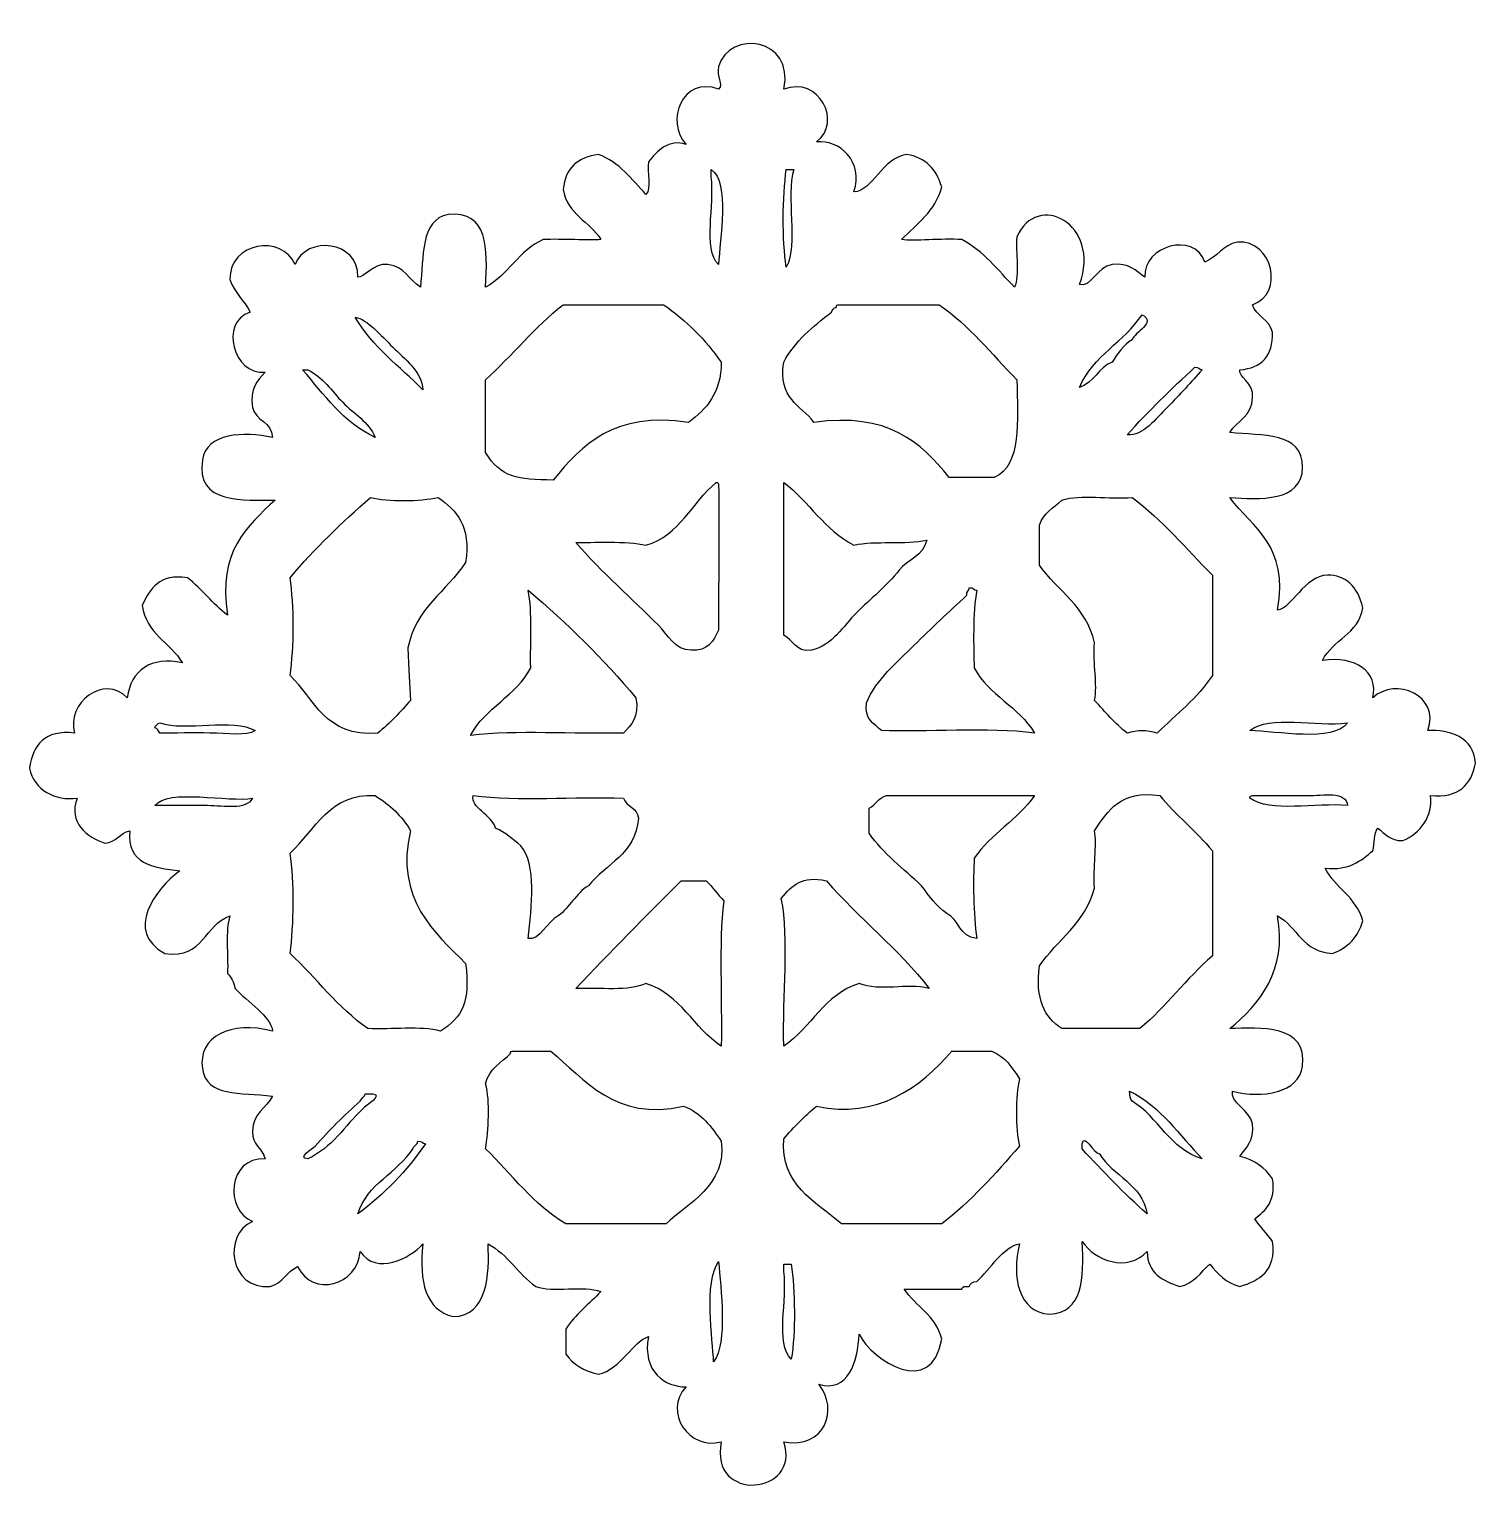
# Model space of a CAD drawing. Header units: centimetres. Extents: x -162 to 48, y -78 to 11.
# Drawn here: x 25.84 to 32.61, y -3.38 to 3.53 of the extents above; entities that cross this region are included whole.
import ezdxf

# ---------------------------------------------------------------- set-up
doc = ezdxf.new("R2010")
doc.units = ezdxf.units.CM
doc.header["$MEASUREMENT"] = 0
doc.layers.add('layer 1', color=7, linetype='Continuous')

msp = doc.modelspace()

# ---------------------------------------------------------------- linework, layer by layer
at = {"layer": 'layer 1', "color": 140}
for points, knots in [([(29.37097, 3.25155), (29.53644, 3.31563), (29.64742, 3.09568), (29.52359, 3.00461), (29.52359, 3.00461), (29.63211, 3.01628), (29.74699, 2.91263), (29.69983, 2.76986), (29.69983, 2.76986), (29.78863, 2.77628), (29.83092, 2.92729), (29.94651, 2.94603), (29.94651, 2.94603), (30.03713, 2.93092), (30.08656, 2.87488), (30.11082, 2.79341), (30.11082, 2.79341), (30.08195, 2.67743), (29.99386, 2.62067), (29.9229, 2.54672), (29.9229, 2.54672), (29.98128, 2.53803), (30.11082, 2.5525), (30.20487, 2.54672), (30.20487, 2.54672), (30.30716, 2.4923), (30.37508, 2.4037), (30.45155, 2.32339), (30.45155, 2.32339), (30.47873, 2.37853), (30.45564, 2.48406), (30.46316, 2.5584), (30.46316, 2.5584), (30.55585, 2.77511), (30.86156, 2.6232), (30.75681, 2.33533), (30.75681, 2.33533), (30.81058, 2.32041), (30.84055, 2.4216), (30.90963, 2.42912), (30.90963, 2.42912), (30.98993, 2.43918), (31.02087, 2.39961), (31.06225, 2.37055), (31.06225, 2.37055), (31.05583, 2.51676), (31.29317, 2.5859), (31.34416, 2.44106), (31.34416, 2.44106), (31.40435, 2.46324), (31.4277, 2.52182), (31.49679, 2.53505), (31.49679, 2.53505), (31.66498, 2.54536), (31.71784, 2.28999), (31.56729, 2.24127), (31.56729, 2.24127), (31.58539, 2.18497), (31.64805, 2.1733), (31.66135, 2.11219), (31.66135, 2.11219), (31.66453, 1.99939), (31.61056, 1.9438), (31.50846, 1.93602), (31.50846, 1.93602), (31.49588, 1.90696), (31.57761, 1.87213), (31.56729, 1.80674), (31.56729, 1.80674), (31.56801, 1.71632), (31.49406, 1.69985), (31.46156, 1.64218), (31.46156, 1.64218), (31.61283, 1.62499), (31.80392, 1.64789), (31.80204, 1.47788), (31.80204, 1.47788), (31.8023, 1.31656), (31.59707, 1.32687), (31.46156, 1.33693), (31.46156, 1.33693), (31.56891, 1.1939), (31.73957, 1.11379), (31.6847, 0.80834), (31.6847, 0.80834), (31.75151, 0.81567), (31.80846, 0.96966), (31.9197, 0.97284), (31.9197, 0.97284), (31.99793, 0.97492), (32.06364, 0.9216), (32.08401, 0.82021), (32.08401, 0.82021), (32.065, 0.69437), (31.94325, 0.67128), (31.89609, 0.57334), (31.89609, 0.57334), (32.05015, 0.59552), (32.16042, 0.52021), (32.1311, 0.39736), (32.1311, 0.39736), (32.23981, 0.49874), (32.44803, 0.40813), (32.38946, 0.24473), (32.38946, 0.24473), (32.48967, 0.24882), (32.605, 0.21431), (32.61279, 0.09184), (32.61279, 0.09184), (32.59359, -0.01045), (32.53456, -0.07291), (32.40113, -0.06078), (32.40113, -0.06078), (32.41553, -0.15665), (32.35449, -0.23858), (32.27212, -0.27198), (32.27212, -0.27198), (32.21075, -0.27471), (32.18974, -0.23722), (32.15471, -0.21341), (32.15471, -0.21341), (32.1348, -0.23676), (32.14167, -0.28684), (32.1311, -0.31914), (32.1311, -0.31914), (32.07687, -0.36669), (32.02063, -0.41222), (31.90777, -0.40152), (31.90777, -0.40152), (31.95538, -0.4946), (32.05469, -0.5365), (32.08401, -0.64794), (32.08401, -0.64794), (32.06409, -0.72597), (32.01376, -0.77358), (31.94325, -0.80083), (31.94325, -0.80083), (31.80301, -0.79596), (31.7783, -0.67583), (31.6847, -0.62459), (31.6847, -0.62459), (31.7325, -0.87834), (31.59707, -1.04381), (31.46156, -1.15317), (31.46156, -1.15317), (31.59908, -1.14837), (31.82863, -1.13326), (31.80204, -1.32915), (31.80204, -1.32915), (31.78511, -1.45544), (31.61464, -1.48295), (31.4735, -1.44675), (31.4735, -1.44675), (31.4602, -1.49852), (31.55542, -1.53419), (31.56729, -1.59938), (31.56729, -1.59938), (31.57715, -1.67994), (31.53778, -1.71082), (31.50846, -1.75227), (31.50846, -1.75227), (31.5778, -1.7692), (31.62658, -1.80649), (31.66135, -1.85774), (31.66135, -1.85774), (31.67873, -1.96528), (31.62794, -2.00446), (31.57897, -2.04565), (31.57897, -2.04565), (31.60323, -2.08431), (31.63637, -2.11356), (31.66135, -2.15132), (31.66135, -2.15132), (31.68035, -2.29188), (31.59979, -2.33281), (31.50846, -2.36278), (31.50846, -2.36278), (31.44373, -2.34539), (31.4028, -2.3042), (31.36777, -2.25731), (31.36777, -2.25731), (31.32405, -2.29597), (31.29499, -2.34902), (31.22682, -2.36278), (31.22682, -2.36278), (31.14852, -2.33534), (31.07529, -2.30284), (31.07393, -2.19847), (31.07393, -2.19847), (30.98124, -2.29824), (30.82887, -2.24148), (30.76868, -2.15132), (30.76868, -2.15132), (30.77944, -2.32665), (30.77302, -2.48472), (30.61579, -2.49205), (30.61579, -2.49205), (30.47049, -2.48453), (30.43825, -2.31517), (30.4751, -2.16325), (30.4751, -2.16325), (30.40349, -2.17168), (30.33687, -2.28247), (30.27531, -2.33923), (30.27531, -2.33923), (30.2552, -2.33897), (30.24489, -2.34812), (30.24009, -2.36278), (30.24009, -2.36278), (30.22336, -2.36187), (30.20688, -2.36096), (30.20487, -2.37445), (30.20487, -2.37445), (30.20487, -2.37445), (29.93484, -2.37445), (29.93484, -2.37445), (29.93484, -2.37445), (29.98971, -2.45664), (30.08448, -2.49919), (30.11082, -2.60946), (30.11082, -2.60946), (30.06593, -2.88909), (29.78565, -2.71149), (29.72338, -2.58611), (29.72338, -2.58611), (29.71903, -2.71584), (29.67142, -2.86185), (29.53527, -2.82111), (29.53527, -2.82111), (29.62958, -2.93625), (29.56459, -3.12753), (29.37097, -3.09114), (29.37097, -3.09114), (29.45425, -3.34126), (29.02018, -3.38018), (29.07739, -3.09114), (29.07739, -3.09114), (28.92891, -3.13214), (28.80236, -2.95065), (28.91289, -2.83279), (28.91289, -2.83279), (28.81676, -2.83506), (28.70487, -2.76163), (28.73665, -2.59778), (28.73665, -2.59778), (28.66575, -2.61698), (28.60809, -2.75086), (28.5019, -2.77402), (28.5019, -2.77402), (28.43347, -2.76001), (28.38314, -2.72823), (28.34902, -2.68016), (28.34902, -2.68016), (28.34902, -2.68016), (28.34902, -2.56256), (28.34902, -2.56256), (28.34902, -2.56256), (28.39345, -2.49322), (28.45799, -2.44425), (28.51358, -2.38632), (28.51358, -2.38632), (28.43483, -2.35525), (28.28837, -2.39229), (28.20807, -2.36278), (28.20807, -2.36278), (28.12569, -2.30446), (28.07743, -2.21177), (27.985, -2.16325), (27.985, -2.16325), (27.99116, -2.30213), (27.985, -2.5001), (27.82069, -2.50399), (27.82069, -2.50399), (27.69343, -2.47032), (27.65983, -2.34358), (27.67948, -2.16325), (27.67948, -2.16325), (27.61818, -2.23078), (27.46212, -2.31218), (27.3859, -2.19847), (27.3859, -2.19847), (27.37261, -2.35778), (27.16212, -2.41564), (27.09232, -2.26898), (27.09232, -2.26898), (27.04056, -2.29188), (27.02227, -2.34766), (26.96305, -2.36278), (26.96305, -2.36278), (26.77332, -2.37951), (26.73855, -2.11836), (26.88112, -2.05752), (26.88112, -2.05752), (26.75042, -2.00673), (26.76236, -1.75545), (26.9397, -1.76394), (26.9397, -1.76394), (26.92822, -1.7127), (26.87788, -1.70012), (26.88112, -1.63467), (26.88112, -1.63467), (26.88203, -1.54976), (26.9445, -1.52621), (26.97492, -1.4701), (26.97492, -1.4701), (26.82112, -1.45064), (26.66603, -1.47516), (26.64612, -1.34109), (26.64612, -1.34109), (26.62367, -1.19002), (26.77948, -1.11432), (26.97492, -1.16485), (26.97492, -1.16485), (26.96642, -1.0935), (26.8557, -1.02688), (26.79874, -0.96533), (26.79874, -0.96533), (26.79343, -0.9351), (26.78227, -0.9111), (26.76346, -0.89462), (26.76346, -0.89462), (26.76826, -0.80563), (26.75178, -0.69529), (26.77513, -0.62459), (26.77513, -0.62459), (26.65364, -0.66351), (26.65708, -0.82736), (26.46988, -0.80083), (26.46988, -0.80083), (26.27697, -0.69691), (26.42661, -0.49849), (26.54039, -0.41313), (26.54039, -0.41313), (26.41474, -0.39782), (26.2891, -0.38225), (26.30538, -0.22528), (26.30538, -0.22528), (26.25732, -0.23579), (26.24337, -0.28068), (26.18798, -0.28385), (26.18798, -0.28385), (26.10696, -0.25551), (26.01498, -0.18798), (26.0587, -0.07246), (26.0587, -0.07246), (25.9566, -0.08686), (25.85574, -0.03445), (25.83556, 0.06856), (25.83556, 0.06856), (25.85204, 0.17721), (25.90607, 0.24836), (26.04702, 0.2328), (26.04702, 0.2328), (26.00558, 0.37083), (26.18499, 0.5134), (26.29371, 0.39736), (26.29371, 0.39736), (26.31018, 0.52709), (26.40605, 0.59416), (26.55206, 0.56166), (26.55206, 0.56166), (26.49621, 0.6587), (26.38179, 0.69665), (26.36415, 0.83189), (26.36415, 0.83189), (26.4008, 0.90856), (26.44264, 0.98043), (26.57561, 0.96116), (26.57561, 0.96116), (26.64404, 0.90856), (26.69438, 0.8374), (26.76346, 0.78499), (26.76346, 0.78499), (26.71546, 1.08752), (26.8566, 1.20052), (26.98659, 1.32525), (26.98659, 1.32525), (26.847, 1.32506), (26.61083, 1.30216), (26.64612, 1.5131), (26.64612, 1.5131), (26.66233, 1.6381), (26.84039, 1.64906), (26.97492, 1.61864), (26.97492, 1.61864), (26.97103, 1.69323), (26.89507, 1.6955), (26.88112, 1.75978), (26.88112, 1.75978), (26.86666, 1.84813), (26.90422, 1.88523), (26.9397, 1.92434), (26.9397, 1.92434), (26.78979, 1.91286), (26.72551, 2.15799), (26.86919, 2.20599), (26.86919, 2.20599), (26.84311, 2.2621), (26.79459, 2.29596), (26.77513, 2.35887), (26.77513, 2.35887), (26.76897, 2.53395), (27.02136, 2.57332), (27.08065, 2.42912), (27.08065, 2.42912), (27.13118, 2.56735), (27.38019, 2.54192), (27.37423, 2.37055), (27.37423, 2.37055), (27.40238, 2.36231), (27.44564, 2.43963), (27.51518, 2.42912), (27.51518, 2.42912), (27.59503, 2.42296), (27.61312, 2.35479), (27.66781, 2.32339), (27.66781, 2.32339), (27.68363, 2.46435), (27.66664, 2.63779), (27.79708, 2.66413), (27.79708, 2.66413), (27.98681, 2.68177), (27.98266, 2.50508), (27.97332, 2.32339), (27.97332, 2.32339), (28.08061, 2.3806), (28.12848, 2.4971), (28.24329, 2.54672), (28.24329, 2.54672), (28.33163, 2.55062), (28.46188, 2.54128), (28.51358, 2.54672), (28.51358, 2.54672), (28.46188, 2.63235), (28.35635, 2.66348), (28.33734, 2.78153), (28.33734, 2.78153), (28.34448, 2.88402), (28.40759, 2.93072), (28.5019, 2.94603), (28.5019, 2.94603), (28.60141, 2.90874), (28.65862, 2.82869), (28.72498, 2.75792), (28.72498, 2.75792), (28.75176, 2.78588), (28.72913, 2.86346), (28.73665, 2.91081), (28.73665, 2.91081), (28.77602, 2.96024), (28.83142, 3.02017), (28.91289, 2.99299), (28.91289, 2.99299), (28.81241, 3.10074), (28.89615, 3.31583), (29.06552, 3.25155), (29.06552, 3.25155), (29.09023, 3.27762), (29.05313, 3.30804), (29.06552, 3.35728), (29.06552, 3.35728), (29.11605, 3.53163), (29.42247, 3.49596), (29.37097, 3.25155)], [0, 0, 0, 0, 0.008547, 0.008547, 0.008547, 0.008547, 0.017094, 0.017094, 0.017094, 0.017094, 0.025641, 0.025641, 0.025641, 0.025641, 0.034188, 0.034188, 0.034188, 0.034188, 0.042735, 0.042735, 0.042735, 0.042735, 0.0512821, 0.0512821, 0.0512821, 0.0512821, 0.0598291, 0.0598291, 0.0598291, 0.0598291, 0.0683761, 0.0683761, 0.0683761, 0.0683761, 0.0769231, 0.0769231, 0.0769231, 0.0769231, 0.0854701, 0.0854701, 0.0854701, 0.0854701, 0.0940171, 0.0940171, 0.0940171, 0.0940171, 0.1025641, 0.1025641, 0.1025641, 0.1025641, 0.1111111, 0.1111111, 0.1111111, 0.1111111, 0.1196581, 0.1196581, 0.1196581, 0.1196581, 0.1282051, 0.1282051, 0.1282051, 0.1282051, 0.1367521, 0.1367521, 0.1367521, 0.1367521, 0.1452991, 0.1452991, 0.1452991, 0.1452991, 0.1538462, 0.1538462, 0.1538462, 0.1538462, 0.1623932, 0.1623932, 0.1623932, 0.1623932, 0.1709402, 0.1709402, 0.1709402, 0.1709402, 0.1794872, 0.1794872, 0.1794872, 0.1794872, 0.1880342, 0.1880342, 0.1880342, 0.1880342, 0.1965812, 0.1965812, 0.1965812, 0.1965812, 0.2051282, 0.2051282, 0.2051282, 0.2051282, 0.2136752, 0.2136752, 0.2136752, 0.2136752, 0.2222222, 0.2222222, 0.2222222, 0.2222222, 0.2307692, 0.2307692, 0.2307692, 0.2307692, 0.2393162, 0.2393162, 0.2393162, 0.2393162, 0.2478632, 0.2478632, 0.2478632, 0.2478632, 0.2564103, 0.2564103, 0.2564103, 0.2564103, 0.2649573, 0.2649573, 0.2649573, 0.2649573, 0.2735043, 0.2735043, 0.2735043, 0.2735043, 0.2820513, 0.2820513, 0.2820513, 0.2820513, 0.2905983, 0.2905983, 0.2905983, 0.2905983, 0.2991453, 0.2991453, 0.2991453, 0.2991453, 0.3076923, 0.3076923, 0.3076923, 0.3076923, 0.3162393, 0.3162393, 0.3162393, 0.3162393, 0.3247863, 0.3247863, 0.3247863, 0.3247863, 0.3333333, 0.3333333, 0.3333333, 0.3333333, 0.3418803, 0.3418803, 0.3418803, 0.3418803, 0.3504274, 0.3504274, 0.3504274, 0.3504274, 0.3589744, 0.3589744, 0.3589744, 0.3589744, 0.3675214, 0.3675214, 0.3675214, 0.3675214, 0.3760684, 0.3760684, 0.3760684, 0.3760684, 0.3846154, 0.3846154, 0.3846154, 0.3846154, 0.3931624, 0.3931624, 0.3931624, 0.3931624, 0.4017094, 0.4017094, 0.4017094, 0.4017094, 0.4102564, 0.4102564, 0.4102564, 0.4102564, 0.4188034, 0.4188034, 0.4188034, 0.4188034, 0.4273504, 0.4273504, 0.4273504, 0.4273504, 0.4358974, 0.4358974, 0.4358974, 0.4358974, 0.4444444, 0.4444444, 0.4444444, 0.4444444, 0.4529915, 0.4529915, 0.4529915, 0.4529915, 0.4615385, 0.4615385, 0.4615385, 0.4615385, 0.4700855, 0.4700855, 0.4700855, 0.4700855, 0.4786325, 0.4786325, 0.4786325, 0.4786325, 0.4871795, 0.4871795, 0.4871795, 0.4871795, 0.4957265, 0.4957265, 0.4957265, 0.4957265, 0.5042735, 0.5042735, 0.5042735, 0.5042735, 0.5128205, 0.5128205, 0.5128205, 0.5128205, 0.5213675, 0.5213675, 0.5213675, 0.5213675, 0.5299145, 0.5299145, 0.5299145, 0.5299145, 0.5384615, 0.5384615, 0.5384615, 0.5384615, 0.5470085, 0.5470085, 0.5470085, 0.5470085, 0.5555556, 0.5555556, 0.5555556, 0.5555556, 0.5641026, 0.5641026, 0.5641026, 0.5641026, 0.5726496, 0.5726496, 0.5726496, 0.5726496, 0.5811966, 0.5811966, 0.5811966, 0.5811966, 0.5897436, 0.5897436, 0.5897436, 0.5897436, 0.5982906, 0.5982906, 0.5982906, 0.5982906, 0.6068376, 0.6068376, 0.6068376, 0.6068376, 0.6153846, 0.6153846, 0.6153846, 0.6153846, 0.6239316, 0.6239316, 0.6239316, 0.6239316, 0.6324786, 0.6324786, 0.6324786, 0.6324786, 0.6410256, 0.6410256, 0.6410256, 0.6410256, 0.6495726, 0.6495726, 0.6495726, 0.6495726, 0.6581197, 0.6581197, 0.6581197, 0.6581197, 0.6666667, 0.6666667, 0.6666667, 0.6666667, 0.6752137, 0.6752137, 0.6752137, 0.6752137, 0.6837607, 0.6837607, 0.6837607, 0.6837607, 0.6923077, 0.6923077, 0.6923077, 0.6923077, 0.7008547, 0.7008547, 0.7008547, 0.7008547, 0.7094017, 0.7094017, 0.7094017, 0.7094017, 0.7179487, 0.7179487, 0.7179487, 0.7179487, 0.7264957, 0.7264957, 0.7264957, 0.7264957, 0.7350427, 0.7350427, 0.7350427, 0.7350427, 0.7435897, 0.7435897, 0.7435897, 0.7435897, 0.7521368, 0.7521368, 0.7521368, 0.7521368, 0.7606838, 0.7606838, 0.7606838, 0.7606838, 0.7692308, 0.7692308, 0.7692308, 0.7692308, 0.7777778, 0.7777778, 0.7777778, 0.7777778, 0.7863248, 0.7863248, 0.7863248, 0.7863248, 0.7948718, 0.7948718, 0.7948718, 0.7948718, 0.8034188, 0.8034188, 0.8034188, 0.8034188, 0.8119658, 0.8119658, 0.8119658, 0.8119658, 0.8205128, 0.8205128, 0.8205128, 0.8205128, 0.8290598, 0.8290598, 0.8290598, 0.8290598, 0.8376068, 0.8376068, 0.8376068, 0.8376068, 0.8461538, 0.8461538, 0.8461538, 0.8461538, 0.8547009, 0.8547009, 0.8547009, 0.8547009, 0.8632479, 0.8632479, 0.8632479, 0.8632479, 0.8717949, 0.8717949, 0.8717949, 0.8717949, 0.8803419, 0.8803419, 0.8803419, 0.8803419, 0.8888889, 0.8888889, 0.8888889, 0.8888889, 0.8974359, 0.8974359, 0.8974359, 0.8974359, 0.9059829, 0.9059829, 0.9059829, 0.9059829, 0.9145299, 0.9145299, 0.9145299, 0.9145299, 0.9230769, 0.9230769, 0.9230769, 0.9230769, 0.9316239, 0.9316239, 0.9316239, 0.9316239, 0.9401709, 0.9401709, 0.9401709, 0.9401709, 0.9487179, 0.9487179, 0.9487179, 0.9487179, 0.957265, 0.957265, 0.957265, 0.957265, 0.965812, 0.965812, 0.965812, 0.965812, 0.974359, 0.974359, 0.974359, 0.974359, 0.982906, 0.982906, 0.982906, 0.982906, 1, 1, 1, 1]), ([(29.03029, 2.8403), (29.04969, 2.71083), (28.9893, 2.5019), (29.06552, 2.42912), (29.06552, 2.42912), (29.0696, 2.54672), (29.12091, 2.81332), (29.03029, 2.87559), (29.03029, 2.87559), (29.03029, 2.87559), (29.03029, 2.8403), (29.03029, 2.8403)], [0, 0, 0, 0, 0.25, 0.25, 0.25, 0.25, 0.5, 0.5, 0.5, 0.5, 1, 1, 1, 1]), ([(29.38264, 2.41745), (29.44102, 2.52363), (29.37875, 2.75021), (29.41793, 2.87559), (29.41793, 2.87559), (29.41793, 2.87559), (29.38264, 2.87559), (29.38264, 2.87559), (29.38264, 2.87559), (29.3648, 2.74858), (29.36208, 2.544), (29.38264, 2.41745)], [0, 0, 0, 0, 0.25, 0.25, 0.25, 0.25, 0.5, 0.5, 0.5, 0.5, 1, 1, 1, 1]), ([(29.07739, 1.97124), (29.00351, 2.07743), (28.9138, 2.16778), (28.80716, 2.24127), (28.80716, 2.24127), (28.80716, 2.24127), (28.33734, 2.24127), (28.33734, 2.24127), (28.33734, 2.24127), (28.20236, 2.13736), (28.0987, 2.00238), (27.97332, 1.88886), (27.97332, 1.88886), (27.97332, 1.88886), (27.97332, 1.54839), (27.97332, 1.54839), (27.97332, 1.54839), (28.04266, 1.43027), (28.12316, 1.42067), (28.29025, 1.41905), (28.29025, 1.41905), (28.42614, 1.58478), (28.57235, 1.73987), (28.92476, 1.68934), (28.92476, 1.68934), (29.00759, 1.75109), (29.07719, 1.8264), (29.07739, 1.97124)], [0, 0, 0, 0, 0.125, 0.125, 0.125, 0.125, 0.25, 0.25, 0.25, 0.25, 0.375, 0.375, 0.375, 0.375, 0.5, 0.5, 0.5, 0.5, 0.625, 0.625, 0.625, 0.625, 0.75, 0.75, 0.75, 0.75, 1, 1, 1, 1]), ([(29.5941, 2.20599), (29.509, 2.13853), (29.42292, 2.07191), (29.37097, 1.97124), (29.37097, 1.97124), (29.3408, 1.80006), (29.45224, 1.77055), (29.51192, 1.68934), (29.51192, 1.68934), (29.85771, 1.7374), (30.01423, 1.59665), (30.14604, 1.43072), (30.14604, 1.43072), (30.14604, 1.43072), (30.3575, 1.43072), (30.3575, 1.43072), (30.3575, 1.43072), (30.48723, 1.48884), (30.46595, 1.69823), (30.46316, 1.88886), (30.46316, 1.88886), (30.34511, 2.00971), (30.23964, 2.14307), (30.09914, 2.24127), (30.09914, 2.24127), (30.09914, 2.24127), (29.62932, 2.24127), (29.62932, 2.24127), (29.62932, 2.24127), (29.62225, 2.24056), (29.61538, 2.23946), (29.61765, 2.2296), (29.61765, 2.2296), (29.60441, 2.22707), (29.59935, 2.21656), (29.5941, 2.20599)], [0, 0, 0, 0, 0.1, 0.1, 0.1, 0.1, 0.2, 0.2, 0.2, 0.2, 0.3, 0.3, 0.3, 0.3, 0.4, 0.4, 0.4, 0.4, 0.5, 0.5, 0.5, 0.5, 0.6, 0.6, 0.6, 0.6, 0.7, 0.7, 0.7, 0.7, 0.8, 0.8, 0.8, 0.8, 1, 1, 1, 1]), ([(27.53853, 2.04149), (27.48339, 2.09689), (27.4184, 2.17375), (27.36255, 2.1827), (27.36255, 2.1827), (27.44149, 2.0422), (27.57122, 1.95269), (27.67948, 1.84197), (27.67948, 1.84197), (27.67559, 1.92687), (27.59159, 1.98863), (27.53853, 2.04149)], [0, 0, 0, 0, 0.25, 0.25, 0.25, 0.25, 0.5, 0.5, 0.5, 0.5, 1, 1, 1, 1]), ([(30.75681, 1.85364), (30.82705, 1.87356), (30.84308, 1.9477), (30.90963, 1.97124), (30.90963, 1.97124), (30.93505, 2.01217), (30.9623, 2.05154), (31.00349, 2.07697), (31.00349, 2.07697), (31.01309, 2.11057), (31.11992, 2.15844), (31.05038, 2.19412), (31.05038, 2.19412), (30.96619, 2.06711), (30.82063, 2.00147), (30.75681, 1.85364)], [0, 0, 0, 0, 0.2, 0.2, 0.2, 0.2, 0.4, 0.4, 0.4, 0.4, 0.6, 0.6, 0.6, 0.6, 1, 1, 1, 1]), ([(27.45635, 1.61864), (27.42573, 1.6907), (27.35568, 1.73118), (27.30372, 1.78339), (27.30372, 1.78339), (27.25157, 1.83528), (27.21038, 1.90352), (27.13942, 1.93602), (27.13942, 1.93602), (27.13942, 1.93602), (27.11587, 1.93602), (27.11587, 1.93602), (27.11587, 1.93602), (27.21725, 1.81816), (27.30651, 1.68817), (27.45635, 1.61864)], [0, 0, 0, 0, 0.2, 0.2, 0.2, 0.2, 0.4, 0.4, 0.4, 0.4, 0.6, 0.6, 0.6, 0.6, 1, 1, 1, 1]), ([(31.29707, 1.9477), (31.18744, 1.84586), (31.07944, 1.7424), (30.97988, 1.63077), (30.97988, 1.63077), (31.05629, 1.62499), (31.11492, 1.70672), (31.16798, 1.75978), (31.16798, 1.75978), (31.22591, 1.81745), (31.28195, 1.88108), (31.33229, 1.93602), (31.33229, 1.93602), (31.31717, 1.93667), (31.31601, 1.95087), (31.29707, 1.9477)], [0, 0, 0, 0, 0.2, 0.2, 0.2, 0.2, 0.4, 0.4, 0.4, 0.4, 0.6, 0.6, 0.6, 0.6, 1, 1, 1, 1]), ([(28.72498, 1.11379), (28.63806, 1.13396), (28.46506, 1.12618), (28.39598, 1.12547), (28.39598, 1.12547), (28.51793, 0.98614), (28.66069, 0.86075), (28.78381, 0.73783), (28.78381, 0.73783), (28.82616, 0.69554), (28.86139, 0.62023), (28.93643, 0.62049), (28.93643, 0.62049), (29.01628, 0.61498), (29.04009, 0.66532), (29.06552, 0.71429), (29.06552, 0.71429), (29.0648, 0.8889), (29.06707, 1.22069), (29.06552, 1.39576), (29.06552, 1.39576), (29.0648, 1.40283), (29.06389, 1.40945), (29.05384, 1.40744), (29.05384, 1.40744), (28.93987, 1.31403), (28.8861, 1.16004), (28.72498, 1.11379)], [0, 0, 0, 0, 0.125, 0.125, 0.125, 0.125, 0.25, 0.25, 0.25, 0.25, 0.375, 0.375, 0.375, 0.375, 0.5, 0.5, 0.5, 0.5, 0.625, 0.625, 0.625, 0.625, 0.75, 0.75, 0.75, 0.75, 1, 1, 1, 1]), ([(29.37097, 0.69094), (29.41514, 0.66875), (29.42474, 0.61154), (29.50031, 0.62049), (29.50031, 0.62049), (29.59935, 0.64333), (29.64904, 0.7342), (29.71151, 0.79667), (29.71151, 0.79667), (29.77806, 0.86322), (29.85311, 0.92114), (29.91123, 0.99645), (29.91123, 0.99645), (29.9506, 1.04698), (30.02565, 1.0619), (30.04057, 1.13714), (30.04057, 1.13714), (29.94171, 1.11476), (29.79868, 1.13649), (29.69983, 1.11379), (29.69983, 1.11379), (29.56089, 1.18248), (29.48999, 1.31909), (29.37097, 1.40744), (29.37097, 1.40744), (29.37097, 1.40744), (29.37097, 0.69094), (29.37097, 0.69094)], [0, 0, 0, 0, 0.125, 0.125, 0.125, 0.125, 0.25, 0.25, 0.25, 0.25, 0.375, 0.375, 0.375, 0.375, 0.5, 0.5, 0.5, 0.5, 0.625, 0.625, 0.625, 0.625, 0.75, 0.75, 0.75, 0.75, 1, 1, 1, 1]), ([(27.60923, 0.63236), (27.64634, 0.8182), (27.78975, 0.89779), (27.87946, 1.03167), (27.87946, 1.03167), (27.90651, 1.2035), (27.836, 1.2779), (27.75018, 1.33693), (27.75018, 1.33693), (27.66807, 1.31928), (27.51453, 1.3163), (27.43306, 1.33693), (27.43306, 1.33693), (27.29963, 1.21978), (27.171, 1.09777), (27.05704, 0.96116), (27.05704, 0.96116), (27.0763, 0.83306), (27.0763, 0.631), (27.05704, 0.50283), (27.05704, 0.50283), (27.17308, 0.3921), (27.22024, 0.21197), (27.46828, 0.2328), (27.46828, 0.2328), (27.52504, 0.27788), (27.57356, 0.331), (27.62091, 0.38568), (27.62091, 0.38568), (27.61792, 0.46099), (27.61105, 0.53053), (27.60923, 0.63236)], [0, 0, 0, 0, 0.1111111, 0.1111111, 0.1111111, 0.1111111, 0.2222222, 0.2222222, 0.2222222, 0.2222222, 0.3333333, 0.3333333, 0.3333333, 0.3333333, 0.4444444, 0.4444444, 0.4444444, 0.4444444, 0.5555556, 0.5555556, 0.5555556, 0.5555556, 0.6666667, 0.6666667, 0.6666667, 0.6666667, 0.7777778, 0.7777778, 0.7777778, 0.7777778, 1, 1, 1, 1]), ([(30.56889, 1.20765), (30.56889, 1.20765), (30.56889, 1.02), (30.56889, 1.02), (30.56889, 1.02), (30.65451, 0.89779), (30.7895, 0.82501), (30.82725, 0.65572), (30.82725, 0.65572), (30.81901, 0.5507), (30.84282, 0.46508), (30.82725, 0.38568), (30.82725, 0.38568), (30.87668, 0.33308), (30.92267, 0.27697), (30.97988, 0.2328), (30.97988, 0.2328), (31.02865, 0.24635), (31.07257, 0.24635), (31.12083, 0.2328), (31.12083, 0.2328), (31.20963, 0.32049), (31.3103, 0.396), (31.37944, 0.50283), (31.37944, 0.50283), (31.37944, 0.50283), (31.37944, 0.97284), (31.37944, 0.97284), (31.37944, 0.97284), (31.25698, 1.09712), (31.14535, 1.23211), (31.00349, 1.33693), (31.00349, 1.33693), (30.89776, 1.32914), (30.76089, 1.35249), (30.67462, 1.32525), (30.67462, 1.32525), (30.63616, 1.28932), (30.5879, 1.26324), (30.56889, 1.20765)], [0, 0, 0, 0, 0.0909091, 0.0909091, 0.0909091, 0.0909091, 0.1818182, 0.1818182, 0.1818182, 0.1818182, 0.2727273, 0.2727273, 0.2727273, 0.2727273, 0.3636364, 0.3636364, 0.3636364, 0.3636364, 0.4545455, 0.4545455, 0.4545455, 0.4545455, 0.5454545, 0.5454545, 0.5454545, 0.5454545, 0.6363636, 0.6363636, 0.6363636, 0.6363636, 0.7272727, 0.7272727, 0.7272727, 0.7272727, 0.8181818, 0.8181818, 0.8181818, 0.8181818, 1, 1, 1, 1]), ([(28.18471, 0.53831), (28.11745, 0.40579), (27.97053, 0.35319), (27.90281, 0.22118), (27.90281, 0.22118), (28.11881, 0.24791), (28.38385, 0.22553), (28.61931, 0.2328), (28.61931, 0.2328), (28.6557, 0.27081), (28.6941, 0.30648), (28.67788, 0.39736), (28.67788, 0.39736), (28.52435, 0.58021), (28.35589, 0.7486), (28.17304, 0.90214), (28.17304, 0.90214), (28.19321, 0.79732), (28.1818, 0.66052), (28.18471, 0.53831)], [0, 0, 0, 0, 0.1666667, 0.1666667, 0.1666667, 0.1666667, 0.3333333, 0.3333333, 0.3333333, 0.3333333, 0.5, 0.5, 0.5, 0.5, 0.6666667, 0.6666667, 0.6666667, 0.6666667, 1, 1, 1, 1]), ([(30.22842, 0.87879), (30.14578, 0.80101), (30.06204, 0.72415), (29.98173, 0.64404), (29.98173, 0.64404), (29.90163, 0.56374), (29.80439, 0.48544), (29.7584, 0.37381), (29.7584, 0.37381), (29.74809, 0.29714), (29.79363, 0.27587), (29.82885, 0.24473), (29.82885, 0.24473), (30.02202, 0.23604), (30.33343, 0.25984), (30.54535, 0.2328), (30.54535, 0.2328), (30.47348, 0.35688), (30.3309, 0.40968), (30.26344, 0.53831), (30.26344, 0.53831), (30.2602, 0.62802), (30.25566, 0.79874), (30.27531, 0.90214), (30.27531, 0.90214), (30.2602, 0.90305), (30.2591, 0.91751), (30.24009, 0.91407), (30.24009, 0.91407), (30.23938, 0.89896), (30.22498, 0.89779), (30.22842, 0.87879)], [0, 0, 0, 0, 0.1111111, 0.1111111, 0.1111111, 0.1111111, 0.2222222, 0.2222222, 0.2222222, 0.2222222, 0.3333333, 0.3333333, 0.3333333, 0.3333333, 0.4444444, 0.4444444, 0.4444444, 0.4444444, 0.5555556, 0.5555556, 0.5555556, 0.5555556, 0.6666667, 0.6666667, 0.6666667, 0.6666667, 0.7777778, 0.7777778, 0.7777778, 0.7777778, 1, 1, 1, 1]), ([(26.44633, 0.27995), (26.4333, 0.27723), (26.42804, 0.26691), (26.42272, 0.25641), (26.42272, 0.25641), (26.43602, 0.25388), (26.44108, 0.24337), (26.44633, 0.2328), (26.44633, 0.2328), (26.51567, 0.23234), (26.60104, 0.23331), (26.68134, 0.2328), (26.68134, 0.2328), (26.76236, 0.23234), (26.85453, 0.21587), (26.89254, 0.24473), (26.89254, 0.24473), (26.79096, 0.30356), (26.56692, 0.23993), (26.44633, 0.27995)], [0, 0, 0, 0, 0.1666667, 0.1666667, 0.1666667, 0.1666667, 0.3333333, 0.3333333, 0.3333333, 0.3333333, 0.5, 0.5, 0.5, 0.5, 0.6666667, 0.6666667, 0.6666667, 0.6666667, 1, 1, 1, 1]), ([(31.55562, 0.24473), (31.67711, 0.24129), (31.9476, 0.18843), (32.0135, 0.27995), (32.0135, 0.27995), (31.86703, 0.26186), (31.64552, 0.31887), (31.55562, 0.24473)], [0, 0, 0, 0, 0.3333333, 0.3333333, 0.3333333, 0.3333333, 1, 1, 1, 1]), ([(26.42272, -0.10768), (26.42272, -0.10768), (26.6694, -0.10768), (26.6694, -0.10768), (26.6694, -0.10768), (26.75113, -0.10768), (26.84837, -0.13168), (26.88112, -0.07246), (26.88112, -0.07246), (26.76988, -0.09393), (26.48428, -0.02485), (26.42272, -0.10768)], [0, 0, 0, 0, 0.25, 0.25, 0.25, 0.25, 0.5, 0.5, 0.5, 0.5, 1, 1, 1, 1]), ([(27.42112, -1.15317), (27.53282, -1.15888), (27.66917, -1.14014), (27.76186, -1.16485), (27.76186, -1.16485), (27.86597, -1.09849), (27.90236, -1.02941), (27.87946, -0.84773), (27.87946, -0.84773), (27.73643, -0.70424), (27.54631, -0.54747), (27.62091, -0.22528), (27.62091, -0.22528), (27.58108, -0.15529), (27.52296, -0.10379), (27.45635, -0.06078), (27.45635, -0.06078), (27.24313, -0.04775), (27.17697, -0.21912), (27.05704, -0.33075), (27.05704, -0.33075), (27.07721, -0.46353), (27.07494, -0.66759), (27.05704, -0.80083), (27.05704, -0.80083), (27.18041, -0.91616), (27.28063, -1.05477), (27.42112, -1.15317)], [0, 0, 0, 0, 0.125, 0.125, 0.125, 0.125, 0.25, 0.25, 0.25, 0.25, 0.375, 0.375, 0.375, 0.375, 0.5, 0.5, 0.5, 0.5, 0.625, 0.625, 0.625, 0.625, 0.75, 0.75, 0.75, 0.75, 1, 1, 1, 1]), ([(28.02022, -0.21341), (28.06549, -0.23469), (28.10214, -0.26439), (28.13762, -0.29553), (28.13762, -0.29553), (28.21377, -0.38297), (28.18796, -0.57905), (28.17304, -0.73032), (28.17304, -0.73032), (28.22571, -0.74452), (28.26139, -0.64911), (28.3138, -0.62459), (28.3138, -0.62459), (28.36783, -0.58431), (28.39663, -0.51931), (28.45501, -0.48364), (28.45501, -0.48364), (28.53531, -0.37998), (28.67672, -0.33789), (28.68975, -0.16651), (28.68975, -0.16651), (28.6843, -0.11709), (28.63416, -0.11248), (28.61931, -0.07246), (28.61931, -0.07246), (28.38774, -0.06532), (28.12686, -0.08731), (27.91449, -0.06078), (27.91449, -0.06078), (27.90145, -0.11611), (28.00257, -0.15049), (28.02022, -0.21341)], [0, 0, 0, 0, 0.1111111, 0.1111111, 0.1111111, 0.1111111, 0.2222222, 0.2222222, 0.2222222, 0.2222222, 0.3333333, 0.3333333, 0.3333333, 0.3333333, 0.4444444, 0.4444444, 0.4444444, 0.4444444, 0.5555556, 0.5555556, 0.5555556, 0.5555556, 0.6666667, 0.6666667, 0.6666667, 0.6666667, 0.7777778, 0.7777778, 0.7777778, 0.7777778, 1, 1, 1, 1]), ([(29.85246, -0.06078), (29.81471, -0.07012), (29.80121, -0.10353), (29.77027, -0.11936), (29.77027, -0.11936), (29.77027, -0.11936), (29.77027, -0.23722), (29.77027, -0.23722), (29.77027, -0.23722), (29.83851, -0.33309), (29.93159, -0.40444), (30.01696, -0.48364), (30.01696, -0.48364), (30.05082, -0.5319), (30.0863, -0.5786), (30.13436, -0.61291), (30.13436, -0.61291), (30.19319, -0.64016), (30.19365, -0.72597), (30.27531, -0.73032), (30.27531, -0.73032), (30.25864, -0.61726), (30.25773, -0.45458), (30.26344, -0.35436), (30.26344, -0.35436), (30.34148, -0.24039), (30.46705, -0.17423), (30.54535, -0.06078), (30.54535, -0.06078), (30.54535, -0.06078), (29.85246, -0.06078), (29.85246, -0.06078)], [0, 0, 0, 0, 0.1111111, 0.1111111, 0.1111111, 0.1111111, 0.2222222, 0.2222222, 0.2222222, 0.2222222, 0.3333333, 0.3333333, 0.3333333, 0.3333333, 0.4444444, 0.4444444, 0.4444444, 0.4444444, 0.5555556, 0.5555556, 0.5555556, 0.5555556, 0.6666667, 0.6666667, 0.6666667, 0.6666667, 0.7777778, 0.7777778, 0.7777778, 0.7777778, 1, 1, 1, 1]), ([(31.0389, -1.15317), (31.16318, -1.05069), (31.25743, -0.91771), (31.37944, -0.8127), (31.37944, -0.8127), (31.37944, -0.8127), (31.37944, -0.31914), (31.37944, -0.31914), (31.37944, -0.31914), (31.30251, -0.22755), (31.21034, -0.15185), (31.13276, -0.06078), (31.13276, -0.06078), (30.94874, -0.03354), (30.89062, -0.13213), (30.82725, -0.22528), (30.82725, -0.22528), (30.83892, -0.29391), (30.82037, -0.3962), (30.82725, -0.49531), (30.82725, -0.49531), (30.78353, -0.65916), (30.65335, -0.73648), (30.56889, -0.8594), (30.56889, -0.8594), (30.54878, -1.01294), (30.59179, -1.1031), (30.67462, -1.15317), (30.67462, -1.15317), (30.67462, -1.15317), (31.0389, -1.15317), (31.0389, -1.15317)], [0, 0, 0, 0, 0.1111111, 0.1111111, 0.1111111, 0.1111111, 0.2222222, 0.2222222, 0.2222222, 0.2222222, 0.3333333, 0.3333333, 0.3333333, 0.3333333, 0.4444444, 0.4444444, 0.4444444, 0.4444444, 0.5555556, 0.5555556, 0.5555556, 0.5555556, 0.6666667, 0.6666667, 0.6666667, 0.6666667, 0.7777778, 0.7777778, 0.7777778, 0.7777778, 1, 1, 1, 1]), ([(32.0135, -0.10768), (32.00662, -0.03672), (31.89908, -0.06143), (31.82565, -0.06078), (31.82565, -0.06078), (31.73568, -0.05988), (31.62314, -0.06143), (31.56729, -0.06078), (31.56729, -0.06078), (31.56022, -0.06143), (31.55354, -0.06234), (31.55562, -0.07246), (31.55562, -0.07246), (31.64941, -0.14316), (31.86431, -0.09237), (32.0135, -0.10768)], [0, 0, 0, 0, 0.2, 0.2, 0.2, 0.2, 0.4, 0.4, 0.4, 0.4, 0.6, 0.6, 0.6, 0.6, 1, 1, 1, 1]), ([(28.88928, -0.46009), (28.72361, -0.62731), (28.55775, -0.79415), (28.39598, -0.96533), (28.39598, -0.96533), (28.50923, -0.96098), (28.64539, -0.97953), (28.72498, -0.94178), (28.72498, -0.94178), (28.88837, -0.99348), (28.9474, -1.14974), (29.07739, -1.2351), (29.07739, -1.2351), (29.08264, -1.00969), (29.06506, -0.7612), (29.08906, -0.55415), (29.08906, -0.55415), (29.06136, -0.52301), (29.036, -0.48961), (29.00694, -0.46009), (29.00694, -0.46009), (29.00694, -0.46009), (28.88928, -0.46009), (28.88928, -0.46009)], [0, 0, 0, 0, 0.1428571, 0.1428571, 0.1428571, 0.1428571, 0.2857143, 0.2857143, 0.2857143, 0.2857143, 0.4285714, 0.4285714, 0.4285714, 0.4285714, 0.5714286, 0.5714286, 0.5714286, 0.5714286, 0.7142857, 0.7142857, 0.7142857, 0.7142857, 1, 1, 1, 1]), ([(29.57075, -0.46009), (29.45497, -0.43583), (29.41215, -0.47955), (29.35929, -0.54247), (29.35929, -0.54247), (29.39756, -0.73557), (29.3639, -0.99828), (29.37097, -1.2351), (29.37097, -1.2351), (29.49985, -1.14883), (29.55998, -0.99367), (29.72338, -0.94178), (29.72338, -0.94178), (29.82405, -0.98135), (29.94489, -0.93834), (30.05224, -0.96533), (30.05224, -0.96533), (29.90921, -0.77929), (29.72292, -0.63698), (29.57075, -0.46009)], [0, 0, 0, 0, 0.1666667, 0.1666667, 0.1666667, 0.1666667, 0.3333333, 0.3333333, 0.3333333, 0.3333333, 0.5, 0.5, 0.5, 0.5, 0.6666667, 0.6666667, 0.6666667, 0.6666667, 1, 1, 1, 1]), ([(27.97332, -1.41134), (27.9957, -1.49508), (27.9861, -1.63142), (27.97332, -1.71679), (27.97332, -1.71679), (28.09643, -1.83646), (28.1971, -1.97832), (28.34902, -2.0692), (28.34902, -2.0692), (28.34902, -2.0692), (28.81883, -2.0692), (28.81883, -2.0692), (28.81883, -2.0692), (28.9186, -1.97261), (29.10508, -1.88887), (29.07739, -1.68176), (29.07739, -1.68176), (29.03185, -1.61359), (28.98424, -1.54768), (28.90121, -1.51726), (28.90121, -1.51726), (28.58013, -1.59069), (28.43574, -1.38818), (28.27877, -1.25871), (28.27877, -1.25871), (28.27877, -1.25871), (28.10234, -1.25871), (28.10234, -1.25871), (28.10234, -1.25871), (28.09527, -1.25962), (28.08839, -1.26072), (28.09066, -1.27058), (28.09066, -1.27058), (28.04655, -1.31248), (27.9898, -1.342), (27.97332, -1.41134)], [0, 0, 0, 0, 0.1, 0.1, 0.1, 0.1, 0.2, 0.2, 0.2, 0.2, 0.3, 0.3, 0.3, 0.3, 0.4, 0.4, 0.4, 0.4, 0.5, 0.5, 0.5, 0.5, 0.6, 0.6, 0.6, 0.6, 0.7, 0.7, 0.7, 0.7, 0.8, 0.8, 0.8, 0.8, 1, 1, 1, 1]), ([(30.4751, -1.38818), (30.44189, -1.33512), (30.40666, -1.28388), (30.34582, -1.25871), (30.34582, -1.25871), (30.34582, -1.25871), (30.15771, -1.25871), (30.15771, -1.25871), (30.15771, -1.25871), (30.01469, -1.43028), (29.80368, -1.57856), (29.52359, -1.51726), (29.52359, -1.51726), (29.46826, -1.56351), (29.41721, -1.61449), (29.37097, -1.66989), (29.37097, -1.66989), (29.35267, -1.88524), (29.5186, -1.96236), (29.641, -2.0692), (29.641, -2.0692), (29.641, -2.0692), (30.11082, -2.0692), (30.11082, -2.0692), (30.11082, -2.0692), (30.24762, -1.96301), (30.36204, -1.8349), (30.4751, -1.70511), (30.4751, -1.70511), (30.45635, -1.62163), (30.45635, -1.47147), (30.4751, -1.38818)], [0, 0, 0, 0, 0.1111111, 0.1111111, 0.1111111, 0.1111111, 0.2222222, 0.2222222, 0.2222222, 0.2222222, 0.3333333, 0.3333333, 0.3333333, 0.3333333, 0.4444444, 0.4444444, 0.4444444, 0.4444444, 0.5555556, 0.5555556, 0.5555556, 0.5555556, 0.6666667, 0.6666667, 0.6666667, 0.6666667, 0.7777778, 0.7777778, 0.7777778, 0.7777778, 1, 1, 1, 1]), ([(31.00349, -1.49372), (31.12796, -1.56876), (31.17875, -1.71795), (31.33229, -1.76394), (31.33229, -1.76394), (31.22448, -1.6527), (31.13847, -1.51934), (30.99181, -1.44675), (30.99181, -1.44675), (30.9909, -1.46712), (30.99454, -1.4834), (31.00349, -1.49372)], [0, 0, 0, 0, 0.25, 0.25, 0.25, 0.25, 0.5, 0.5, 0.5, 0.5, 1, 1, 1, 1]), ([(27.40945, -1.45843), (27.40672, -1.47516), (27.39025, -1.47815), (27.3859, -1.49372), (27.3859, -1.49372), (27.31059, -1.55916), (27.23989, -1.62987), (27.17444, -1.70511), (27.17444, -1.70511), (27.16121, -1.71614), (27.08726, -1.76232), (27.13942, -1.76394), (27.13942, -1.76394), (27.25338, -1.71335), (27.31293, -1.60879), (27.39777, -1.52913), (27.39777, -1.52913), (27.41289, -1.51408), (27.49552, -1.46368), (27.44474, -1.45843), (27.44474, -1.45843), (27.44474, -1.45843), (27.40945, -1.45843), (27.40945, -1.45843)], [0, 0, 0, 0, 0.1428571, 0.1428571, 0.1428571, 0.1428571, 0.2857143, 0.2857143, 0.2857143, 0.2857143, 0.4285714, 0.4285714, 0.4285714, 0.4285714, 0.5714286, 0.5714286, 0.5714286, 0.5714286, 0.7142857, 0.7142857, 0.7142857, 0.7142857, 1, 1, 1, 1]), ([(30.85086, -1.7404), (30.81992, -1.73787), (30.78009, -1.63947), (30.76868, -1.69343), (30.76868, -1.69343), (30.76868, -1.69343), (30.76868, -1.71679), (30.76868, -1.71679), (30.76868, -1.71679), (30.86662, -1.82252), (30.96548, -1.92708), (31.07393, -2.0223), (31.07393, -2.0223), (31.04857, -1.87927), (30.91423, -1.84541), (30.85086, -1.7404)], [0, 0, 0, 0, 0.2, 0.2, 0.2, 0.2, 0.4, 0.4, 0.4, 0.4, 0.6, 0.6, 0.6, 0.6, 1, 1, 1, 1]), ([(27.63258, -1.71679), (27.55844, -1.83056), (27.41931, -1.87947), (27.37423, -2.0223), (27.37423, -2.0223), (27.49779, -1.93052), (27.60398, -1.82135), (27.69135, -1.69343), (27.69135, -1.69343), (27.6763, -1.69279), (27.67514, -1.67813), (27.65613, -1.68176), (27.65613, -1.68176), (27.65341, -1.69849), (27.63667, -1.70148), (27.63258, -1.71679)], [0, 0, 0, 0, 0.2, 0.2, 0.2, 0.2, 0.4, 0.4, 0.4, 0.4, 0.6, 0.6, 0.6, 0.6, 1, 1, 1, 1]), ([(29.04216, -2.71519), (29.10878, -2.62548), (29.07486, -2.37218), (29.06552, -2.24537), (29.06552, -2.24537), (28.99546, -2.34195), (29.03736, -2.61361), (29.04216, -2.71519)], [0, 0, 0, 0, 0.3333333, 0.3333333, 0.3333333, 0.3333333, 1, 1, 1, 1]), ([(29.37097, -2.29253), (29.39023, -2.42206), (29.32978, -2.63099), (29.40599, -2.70325), (29.40599, -2.70325), (29.42681, -2.58085), (29.42409, -2.38016), (29.40599, -2.25731), (29.40599, -2.25731), (29.40599, -2.25731), (29.37097, -2.25731), (29.37097, -2.25731), (29.37097, -2.25731), (29.37097, -2.25731), (29.37097, -2.29253), (29.37097, -2.29253)], [0, 0, 0, 0, 0.2, 0.2, 0.2, 0.2, 0.4, 0.4, 0.4, 0.4, 0.6, 0.6, 0.6, 0.6, 1, 1, 1, 1])]:
    msp.add_open_spline(points, degree=3, knots=knots, dxfattribs=at)

doc.saveas('drawing.dxf')
